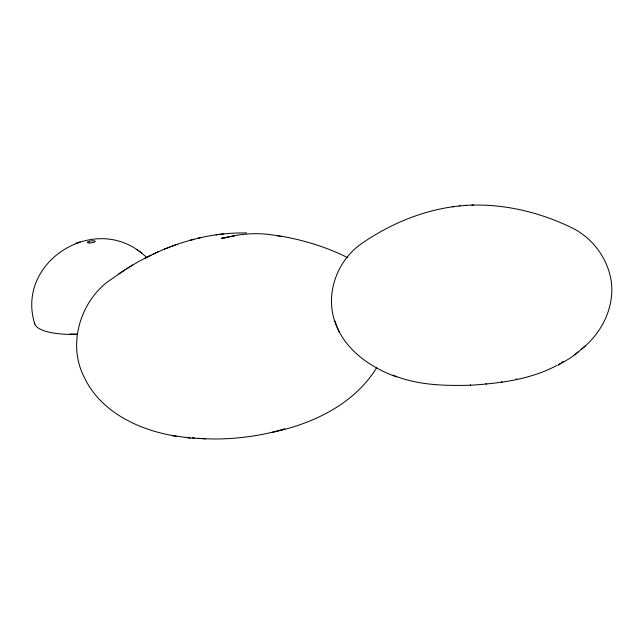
<?xml version="1.0" encoding="UTF-8"?>
<svg xmlns="http://www.w3.org/2000/svg" width="644" height="644" viewBox="0 0 644 644"><rect width="100%" height="100%" fill="white"/><g stroke="black" fill="none" stroke-linecap="round" stroke-linejoin="round"><path stroke-width="0.97" d="M393.001 375.122C417.312 385.265 444.32 385.853 470.281 385.265L470.361 384.581M376.821 367.45C354.482 404.134 312.863 423.865 272.09 432.398M581.604 349.072C601.432 333.375 614.135 308.387 611.454 282.821C608.395 258.912 592.544 237.435 570.729 227.227C540.058 212.536 505.983 204.188 471.875 205.114M557.784 365.446L570.777 357.774L578.69 351.552M574.859 354.844L585.67 345.578M561.632 362.644L563.114 361.381M125.137 269.756L107.339 282.016C79.333 303.831 67.572 345.635 84.453 377.666C100.915 412.434 140.014 430.619 176.376 436.173M126.82 268.701L138.605 261.512L151.058 255.217M118.77 273.821L132.632 264.998M556.698 365.542C530.286 379.606 499.736 383.325 470.281 385.265M558.34 364.576L559.99 363.61M152.91 254.332C166.007 247.908 179.837 242.957 193.957 239.302M144.755 258.252L158.496 251.643M138.75 250.894C89.693 214.919 15.673 264.169 34.832 324.109M164.228 249.188L170.113 246.982M172.286 246.129L177.301 244.245M75.807 243.319L80.186 241.87M222.357 238.513L223.057 238.312L221.681 238.449L233.949 235.768A266.399 170.201 -76.3 0 1 278.836 236.074M228.113 237L221.681 238.449L222.446 238.481M197.684 238.377C213.655 234.432 230.166 232.693 246.604 232.951M189.69 240.381L200.856 237.572M228.62 236.895L234.416 235.825L233.949 235.768M224.337 237.982L221.681 238.449L222.55 238.457M473.485 205.05C433.082 205.991 393.903 221.117 360.954 244.036C338.913 259.765 327.015 288.617 333.037 315.206C340.04 346.222 368.143 366.943 396.696 376.933M223.846 233.885L215.973 234.835M452.329 206.78L454.117 206.571M459.309 205.935L459.977 205.863M222.824 238.377L221.681 238.449L222.671 238.417M465.942 205.372L466.417 205.356M172.238 435.626L190.254 437.992L205.565 438.838M186.929 437.55L190.254 437.992M277.363 235.527C301.722 239.52 325.743 246.555 347.808 257.753M516.11 378.865L516.995 379.437M139.877 251.691L147.387 257.882M136.963 249.622L141.785 253.044M501.451 381.546L502.022 382.174M334.622 320.535L336.732 325.679M337.158 326.806L339.259 331.934M486.051 383.47L486.301 384.138M76.789 334.461A66.968 18.748 -7.8 0 1 34.478 322.459M77.344 333.97A65.479 18.33 -7.8 0 1 70.107 333.93M279.721 236.268A266.399 170.201 -76.3 0 1 281.492 236.67M284.906 428.735A87.463 29.954 -6.6 0 1 198.199 438.274M194.383 437.896A87.463 29.954 -6.6 0 1 192.524 437.687M89.146 242.933A3.961 0.95 -7.6 0 0 95.231 241.428A3.961 0.95 -7.6 0 0 89.564 241.218A3.961 0.95 -7.6 0 0 89.146 242.933"/></g></svg>
